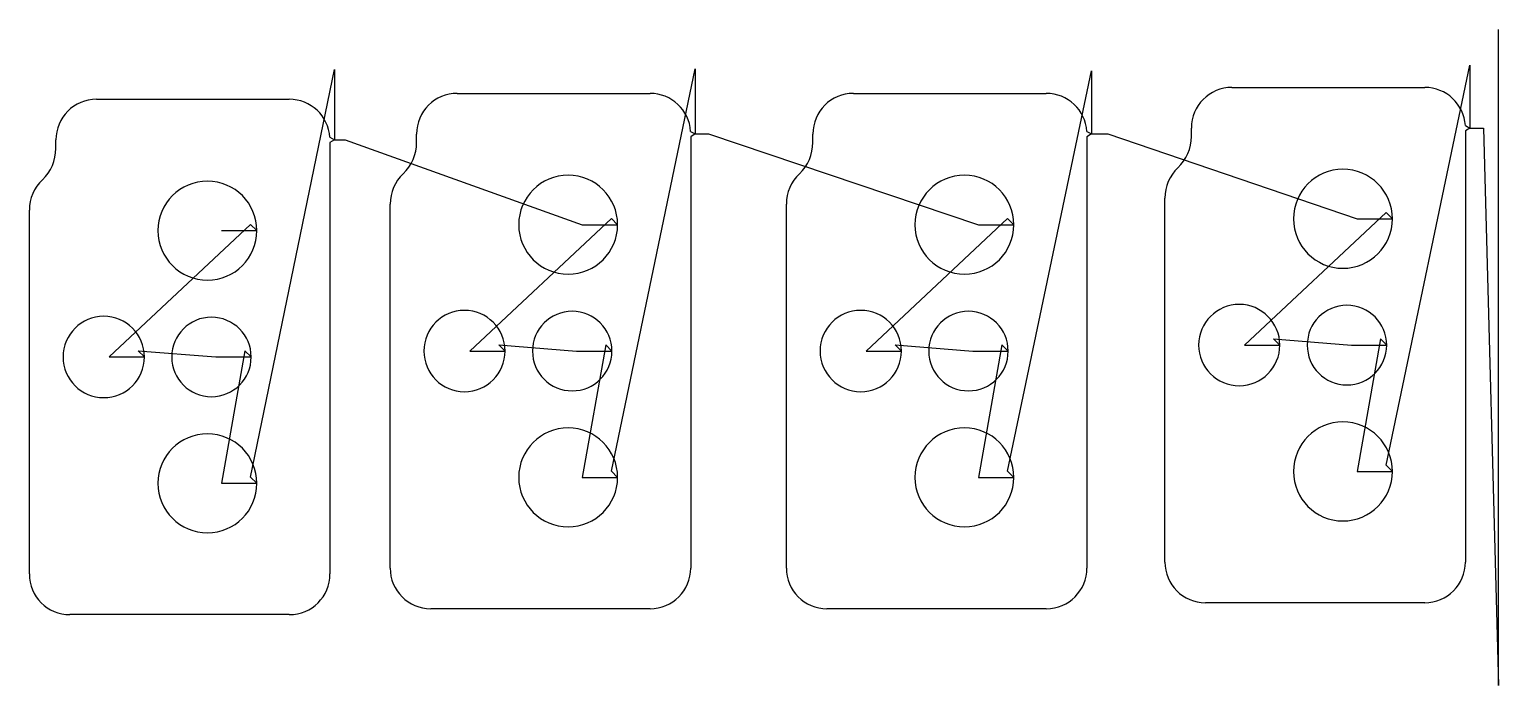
# Model space of a CAD drawing. Header units: metres. Extents: x 32 to 864, y 2059 to 2430.
import ezdxf

# ---------------------------------------------------------------- set-up
doc = ezdxf.new("R2010")
doc.units = ezdxf.units.M

msp = doc.modelspace()

# ---------------------------------------------------------------- linework, layer by layer
at = {"layer": 'TOOL_0'}
for p, q in [((864.433, 2429.008), (864.433, 2430.008)), ((864.433, 2058.848), (864.433, 2429.008)), ((157.701, 2176.791), (205.196, 2407.281)), ((205.196, 2407.281), (205.196, 2367.51)), ((361.993, 2180.152), (409.488, 2407.782)), ((409.488, 2407.782), (409.488, 2370.872)), ((586.378, 2180.154), (633.873, 2406.545)), ((633.873, 2406.545), (633.873, 2370.874)), ((800.716, 2183.516), (848.211, 2409.814)), ((848.211, 2409.814), (848.211, 2374.236)), ((713.436, 2397.194), (822.636, 2397.194)), ((70.421, 2390.468), (179.621, 2390.468)), ((274.713, 2393.83), (383.913, 2393.83)), ((499.098, 2393.832), (608.298, 2393.832)), ((406.864, 2372.329), (409.488, 2370.872)), ((631.249, 2372.331), (633.873, 2370.874)), ((690.436, 2369.444), (690.436, 2374.194)), ((845.587, 2375.693), (848.211, 2374.236)), ((848.211, 2374.236), (845.636, 2372.694)), ((845.636, 2372.694), (845.636, 2128.694)), ((848.211, 2374.236), (855.857, 2374.24)), ((855.857, 2374.24), (864.433, 2058.848)), ((47.421, 2362.718), (47.421, 2367.468)), ((202.572, 2368.967), (205.196, 2367.51)), ((205.196, 2367.51), (202.621, 2365.968)), ((202.621, 2365.968), (202.621, 2121.968)), ((205.196, 2367.51), (211.269, 2367.51)), ((211.269, 2367.51), (345.53, 2319.542)), ((251.713, 2366.08), (251.713, 2370.83)), ((409.488, 2370.872), (406.913, 2369.33)), ((406.913, 2369.33), (406.913, 2125.33)), ((409.488, 2370.872), (417.038, 2370.872)), ((417.038, 2370.872), (569.917, 2319.544)), ((476.098, 2366.082), (476.098, 2370.832)), ((633.873, 2370.874), (631.298, 2369.332)), ((631.298, 2369.332), (631.298, 2125.332)), ((633.873, 2370.874), (643.225, 2370.878)), ((643.225, 2370.878), (784.255, 2322.905)), ((236.713, 2125.33), (236.713, 2331.223)), ((461.098, 2125.332), (461.098, 2331.225)), ((675.436, 2128.694), (675.436, 2334.587)), ((32.421, 2121.968), (32.421, 2327.861)), ((361.994, 2323.078), (281.814, 2248.079)), ((365.53, 2319.542), (361.994, 2323.078)), ((586.381, 2323.08), (506.201, 2248.081)), ((589.917, 2319.544), (586.381, 2323.08)), ((800.719, 2326.441), (720.539, 2251.442)), ((784.255, 2322.905), (804.255, 2322.905)), ((804.255, 2322.905), (800.719, 2326.441)), ((157.704, 2319.716), (77.524, 2244.717)), ((141.24, 2316.18), (161.24, 2316.18)), ((161.24, 2316.18), (157.704, 2319.716)), ((345.53, 2319.542), (365.53, 2319.542)), ((569.917, 2319.544), (589.917, 2319.544)), ((740.539, 2251.442), (737.003, 2254.978)), ((737.003, 2254.978), (781.038, 2251.443)), ((797.502, 2254.979), (784.252, 2179.98)), ((801.038, 2251.443), (797.502, 2254.979)), ((97.524, 2244.717), (93.988, 2248.253)), ((93.988, 2248.253), (138.023, 2244.718)), ((154.487, 2248.254), (141.237, 2173.255)), ((158.023, 2244.718), (154.487, 2248.254)), ((281.814, 2248.079), (301.814, 2248.079)), ((301.814, 2248.079), (298.278, 2251.615)), ((298.278, 2251.615), (342.314, 2248.079)), ((342.314, 2248.079), (362.314, 2248.079)), ((358.778, 2251.615), (345.529, 2176.616)), ((362.314, 2248.079), (358.778, 2251.615)), ((506.201, 2248.081), (526.201, 2248.081)), ((526.201, 2248.081), (522.665, 2251.617)), ((522.665, 2251.617), (566.7, 2248.081)), ((566.7, 2248.081), (586.7, 2248.081)), ((583.164, 2251.617), (569.914, 2176.618)), ((586.7, 2248.081), (583.164, 2251.617)), ((720.539, 2251.442), (740.539, 2251.442)), ((781.038, 2251.443), (801.038, 2251.443)), ((77.524, 2244.717), (97.524, 2244.717)), ((138.023, 2244.718), (158.023, 2244.718)), ((365.529, 2176.616), (361.993, 2180.152)), ((589.914, 2176.618), (586.378, 2180.154)), ((784.252, 2179.98), (804.252, 2179.98)), ((804.252, 2179.98), (800.716, 2183.516)), ((141.237, 2173.255), (161.237, 2173.255)), ((161.237, 2173.255), (157.701, 2176.791)), ((345.529, 2176.616), (365.529, 2176.616)), ((569.914, 2176.618), (589.914, 2176.618)), ((822.636, 2105.694), (698.436, 2105.694)), ((179.621, 2098.968), (55.421, 2098.968)), ((383.913, 2102.33), (259.713, 2102.33)), ((608.298, 2102.332), (484.098, 2102.332))]:
    msp.add_line(p, q, dxfattribs=at)
for centre, radius, start, end in [((713.436, 2374.194), 23, 90, 180), ((822.636, 2374.194), 23, 3.736855, 90), ((70.421, 2367.468), 23, 90, 180), ((179.621, 2367.468), 23, 3.736855, 90), ((274.713, 2370.83), 23, 90, 180), ((383.913, 2370.83), 23, 3.736855, 90), ((499.098, 2370.832), 23, 90, 180), ((608.298, 2370.832), 23, 3.736855, 90), ((227.313, 2366.08), 24.4, 313.432373, 0), ((451.698, 2366.082), 24.4, 313.432373, 0), ((666.036, 2369.444), 24.4, 313.432373, 0), ((23.021, 2362.718), 24.4, 313.432373, 0), ((260.313, 2331.223), 23.6, 133.432455, 180), ((337.53, 2319.542), 28, 0, 180), ((484.698, 2331.225), 23.6, 133.432455, 180), ((561.917, 2319.544), 28, 0, 180), ((699.036, 2334.587), 23.6, 133.432455, 180), ((776.255, 2322.905), 28, 0, 180), ((56.021, 2327.861), 23.6, 133.432455, 180), ((133.24, 2316.18), 28, 0, 180), ((776.255, 2322.905), 28, 180, 0), ((133.24, 2316.18), 28, 180, 0), ((337.53, 2319.542), 28, 180, 0), ((561.917, 2319.544), 28, 180, 0), ((717.539, 2251.442), 23, 0, 180), ((778.538, 2251.443), 22.5, 0, 180), ((74.524, 2244.717), 23, 0, 180), ((135.523, 2244.718), 22.5, 0, 180), ((278.814, 2248.079), 23, 0, 180), ((339.814, 2248.079), 22.5, 0, 180), ((503.201, 2248.081), 23, 0, 180), ((564.2, 2248.081), 22.5, 0, 180), ((278.814, 2248.079), 23, 180, 0), ((339.814, 2248.079), 22.5, 180, 0), ((503.201, 2248.081), 23, 180, 0), ((564.2, 2248.081), 22.5, 180, 0), ((717.539, 2251.442), 23, 180, 0), ((778.538, 2251.443), 22.5, 180, 0), ((74.524, 2244.717), 23, 180, 0), ((135.523, 2244.718), 22.5, 180, 0), ((776.252, 2179.98), 28, 0, 180), ((133.237, 2173.255), 28, 0, 180), ((337.529, 2176.616), 28, 0, 180), ((561.914, 2176.618), 28, 0, 180), ((776.252, 2179.98), 28, 180, 0), ((133.237, 2173.255), 28, 180, 0), ((337.529, 2176.616), 28, 180, 0), ((561.914, 2176.618), 28, 180, 0), ((55.421, 2121.968), 23, 180, 270), ((179.621, 2121.968), 23, 270, 0), ((259.713, 2125.33), 23, 180, 270), ((383.913, 2125.33), 23, 270, 0), ((484.098, 2125.332), 23, 180, 270), ((608.298, 2125.332), 23, 270, 0), ((698.436, 2128.694), 23, 180, 270), ((822.636, 2128.694), 23, 270, 0)]:
    msp.add_arc(centre, radius, start, end, dxfattribs=at)

doc.saveas('drawing.dxf')
